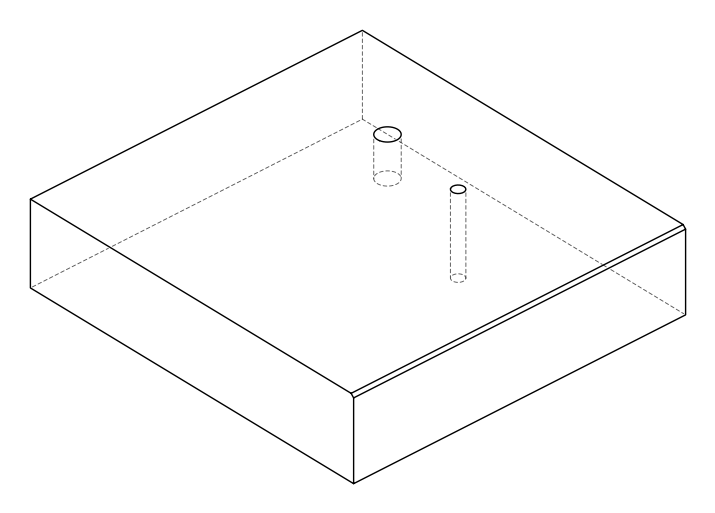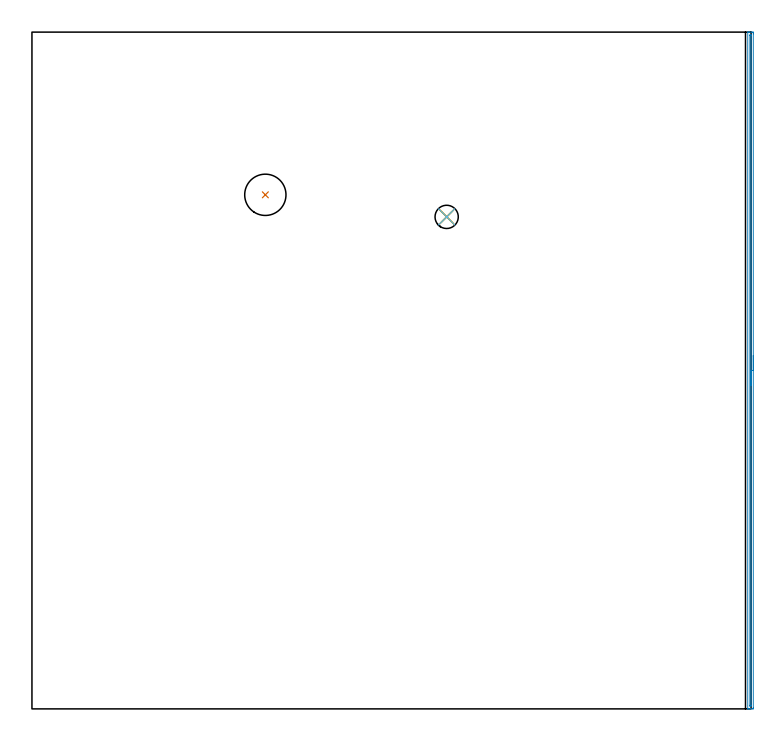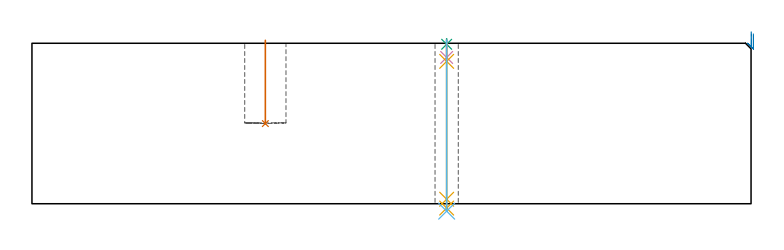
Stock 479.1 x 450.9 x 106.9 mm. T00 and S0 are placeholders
(PLAN: 6 operations, 5 tool changes, 8.6 min)
(1 INDEXABLE_INSERT_DRILL_BLIND_HOLE_FROM_SOLID | STEP1POCKET | NXT0302_026 | 0.22 min | 31547 mm3)
(2 AREA_MILL | FG_CHAMFER_SURFACE | UGT0205_001 | 7.37 min | 3086 mm3)
(3 SPOT_DRILL | STEP1HOLE | NXT0321_9005460120000 | 0.03 min | 3 mm3)
(4 DRILL_BLIND_HOLE_INTO_CENTER | STEP1HOLE | UGT0301_185 | 0.05 min | 248 mm3)
(5 GUN_DRILL_THROUGH_HOLE | STEP1HOLE | UGT0307_002 | 0.52 min | 2743 mm3)
(6 SPADE_DRILL_TO_ENLARGE_THROUGH_HOLE | STEP1HOLE | UGT0306_006 | 0.46 min | 17117 mm3)
(TOOL NXT0302_026 | Index. Insert Drill 27.5mm [880-D2750L32-03] | D27.5 PA176 FL83 Z2)
(TOOL UGT0205_001 | Chamfer Mill 20 x 3 x 45 deg. | D20 FL50 Z2)
(TOOL NXT0321_9005460120000 | NC Spot Drill, 142deg, 12mm, Carbide, Uncoated | D12 PA142 FL30 Z2)
(TOOL UGT0301_185 | Twist Drill 6.3 mm | D6.3 PA118 FL61 Z2)
(TOOL UGT0307_002 | Gun Drill 6 mm | D6 PA130 FL24 Z1)
(TOOL UGT0306_006 | Spade Drill 15.5mm | D15.5 PA132 FL10 Z2)
(OP 1 INDEXABLE_INSERT_DRILL_BLIND_HOLE_FROM_SOLID)
G17 G21 G94 G90
T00 M6
G54
G17 G0 G90 X155.5 Y342.5 S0 M3
G43 Z116.9 H1
G94 G81 G98 Z53.4 F250. R108.9
G80
M5
M2
(OP 2 AREA_MILL)
G17 G21 G94 G90
T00 M6
G54
G17 G0 G90 X480.6 Y235.45 S1061 M3
G43 Z116.9 H0
Z113.2
G94 G1 Y235.412 Z112.328 F250.
Y235.298 Z111.463
Y235.109 Z110.612
Y234.847 Z109.78
Y234.513 Z108.974
Y234.11 Z108.2
Y233.641 Z107.464
Y233.11 Z106.772
Y232.521 Z106.129
Y231.878 Z105.54
Y231.186 Z105.008
Y230.45 Z104.54
Y229.676 Z104.137
Y228.87 Z103.803
Y228.038 Z103.541
Y227.186 Z103.352
Y226.322 Z103.238
Y225.45 Z103.2
Y0.995
X480.599 Y0.626 Z103.201
X480.594 Y0.108 Z103.202
X480.591 Y0.009 Z103.205
X480.08 Y0. Z103.715
X478.662 Z105.134
X478.307 Z105.488
X477.596 Z106.203
X477.317 Z106.482
X476.931 Z106.86
X476.903 Y0.009 Z106.888
X476.9 Y0.179 Z106.9
Y450.721
X476.903 Y450.891 Z106.888
X476.931 Y450.9 Z106.86
X477.317 Z106.482
X477.596 Z106.204
X478.307 Z105.488
X479.549 Z104.248
X480.08 Y450.896 Z103.715
X480.591 Y450.891 Z103.205
X480.594 Y450.792 Z103.202
X480.599 Y450.274 Z103.201
X480.6 Y449.749 Z103.2
Y225.45
X479.186 Z104.614
Y2.422
X479.184 Y2.191 Z104.616
X479.182 Y2.081 Z104.618
X479.179 Y2.028 Z104.621
X479.173 Y2.01 Z104.627
X479.099 Y2.008 Z104.701
X478.716 Y2.002 Z105.084
X478.454 Y2.005 Z105.346
X478.337 Y2.01 Z105.463
X478.321 Y2.012 Z105.479
X478.319 Y2.03 Z105.481
X478.316 Y2.083 Z105.484
X478.315 Y2.191 Z105.485
X478.314 Y2.407 Z105.486
X478.315 Y448.706 Z105.485
X478.316 Y448.815 Z105.484
X478.319 Y448.869 Z105.481
X478.321 Y448.888 Z105.479
X478.34 Y448.89 Z105.46
X478.545 Y448.896 Z105.255
X478.783 Y448.899 Z105.017
X479.046 Y448.895 Z104.754
X479.163 Y448.89 Z104.637
X479.179 Y448.888 Z104.621
X479.181 Y448.87 Z104.619
X479.184 Y448.817 Z104.616
X479.185 Y448.709 Z104.615
X479.186 Y448.493 Z104.614
Y225.45
Y224.578 Z104.652
Y223.713 Z104.766
Y222.862 Z104.955
Y222.03 Z105.217
Y221.224 Z105.551
Y220.45 Z105.954
Y219.714 Z106.423
Y219.022 Z106.954
Y218.379 Z107.543
Y217.79 Z108.186
Y217.258 Z108.878
Y216.79 Z109.614
Y216.387 Z110.388
Y216.053 Z111.194
Y215.791 Z112.026
Y215.602 Z112.878
Y215.488 Z113.743
Y215.45 Z114.614
G0 Z116.9
M5
M2
(OP 3 SPOT_DRILL)
G17 G21 G94 G90
T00 M6
G54
G17 G0 G90 X276.3 Y327.8 S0 M3
G43 Z116.9 H0
G94 G81 G98 Z106.233 F250. R109.9
G80
M5
M2
(OP 4 DRILL_BLIND_HOLE_INTO_CENTER)
G17 G21 G94 G90
T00 M6
G54
G17 G0 G90 X276.3 Y327.8 S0 M3
G43 Z116.9 H0
G94 G81 G98 Z97.45 F250. R108.9
G80
M5
M2
(OP 5 GUN_DRILL_THROUGH_HOLE)
G17 G21 G94 G90
T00 M6
G54
G17 G0 G90 X276.3 Y327.8 M8
G43 Z116.9 H0
Z107.39
S716 M3
G94 G1 Z94.854 F125. M26
G4 X.084
Z3. F250.
G4 X.084
Z-2.899 F125.
G4 X.084
M5
M9
G0 Z107.39
Z116.9
M2
(OP 6 SPADE_DRILL_TO_ENLARGE_THROUGH_HOLE)
G17 G21 G94 G90
T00 M6
G54
G17 G0 G90 X276.3 Y327.8 S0 M3
G43 Z116.9 H0
G94 G73 G98 Z-4.951 F250. Q13.981 R108.9
G80
M5
M2
